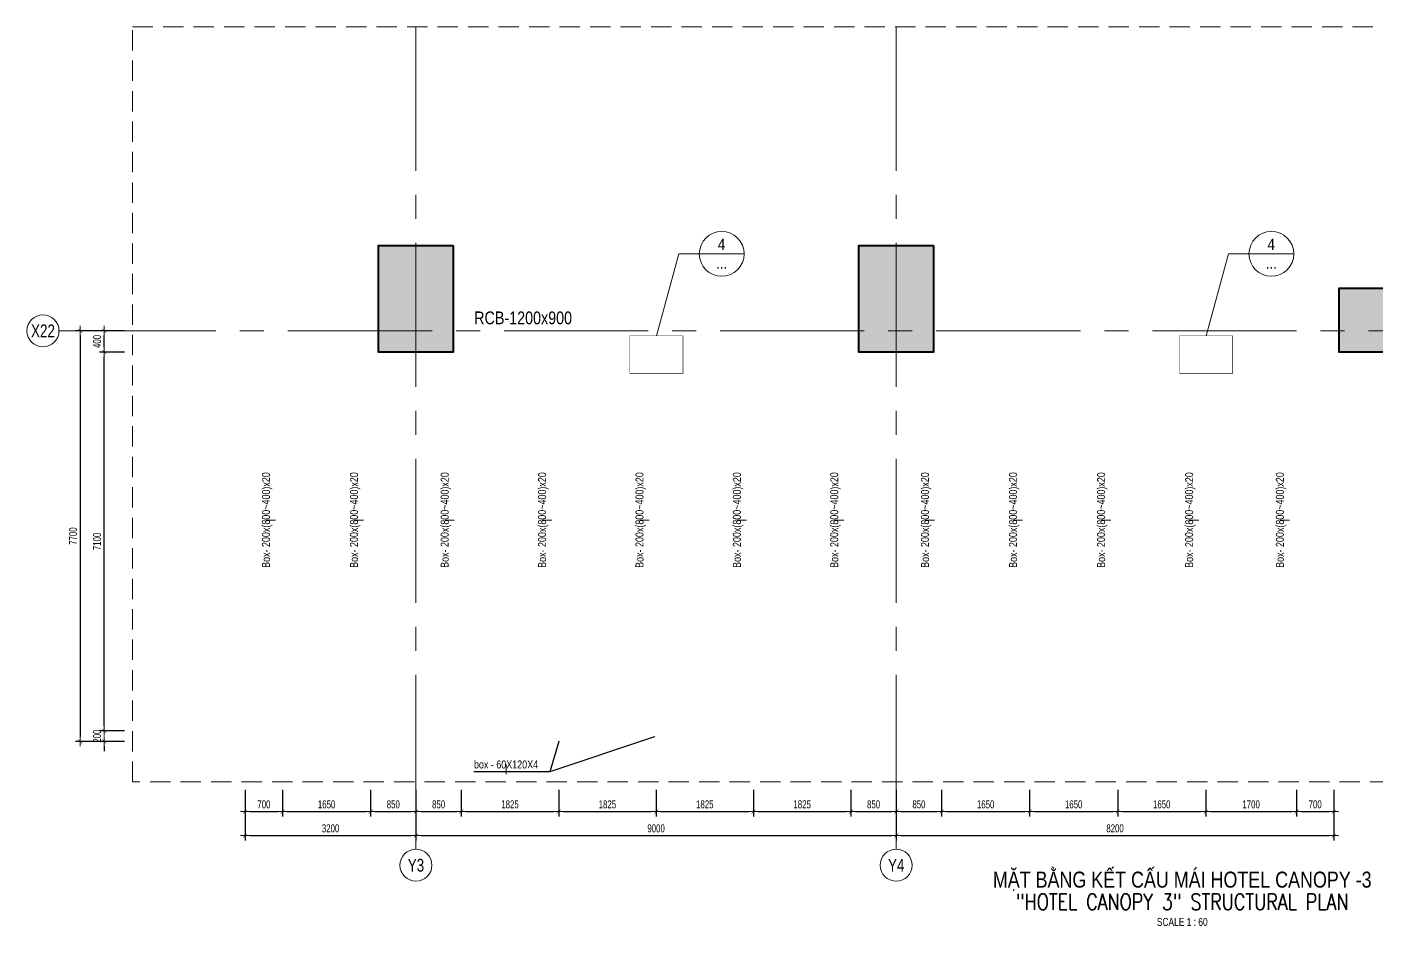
# Model space of a CAD drawing. Header units: millimetres. Extents: x -179076 to 305601, y -18667 to 40015.
# Drawn here: x 171655 to 196934, y 7344 to 24202 of the extents above; entities that cross this region are included whole.
import ezdxf
from ezdxf.enums import TextEntityAlignment as Align

# ---------------------------------------------------------------- set-up
doc = ezdxf.new("R2010")
doc.units = ezdxf.units.MM
doc.header["$LTSCALE"] = 60
doc.linetypes.add('HIDDEN2', pattern=[4.7625, 3.175, -1.5875])
doc.linetypes.add('POD_Grid F2$0$CENTER2', pattern=[1.125, 0.75, -0.125, 0.125, -0.125])
doc.layers.get('0').update_dxf_attribs({"lineweight": 20})
doc.layers.get('Defpoints').update_dxf_attribs({"color": 151, "lineweight": 9})
for name, color, linetype, lineweight in [('$0$NDC_S_VN TEXT', 7, 'Continuous', 20), ('HT_2F_Col$0$NDC_S-COLUMN', 4, 'Continuous', 40), ('HT_2F_Col$0$NDC_S_HATCH COLUMN AND WALL', 251, 'Continuous', 13), ('NDC_S-ANNO', 7, 'Continuous', 20), ('NDC_S-TEXT-SYMB', 7, 'Continuous', 20), ('NDC_S_ANNO', 7, 'Continuous', 20), ('NDC_S_DIM', 1, 'Continuous', 15), ('NDC_S_ENG TITLE', 3, 'Continuous', 20), ('NDC_S_HIDDEN', 8, 'HIDDEN2', 13), ('NDC_S_TEXT SYMBOL', 7, 'Continuous', 20), ('NDC_S_THIN LINE', 8, 'Continuous', 9), ('NDC_S_VN TEXT', 7, 'Continuous', 20), ('NDC_S_VN TITLE', 6, 'Continuous', 35), ('POD_Grid F2$0$NDC_S_AXIS', 5, 'POD_Grid F2$0$CENTER2', 13), ('POD_Grid F2$0$NDC_S_SYMBOL', 1, 'Continuous', 15), ('POD_Grid F2$0$NDC_S_TEXT SYMBOL', 7, 'Continuous', 20)]:
    doc.layers.add(name, color=color, linetype=linetype, lineweight=lineweight)
doc.styles.add('ARIAL', font='arial.ttf', dxfattribs={"width": 0.8})
doc.styles.add('NDC_ANNO', font='', dxfattribs={"width": 0.8})
doc.styles.add('NDC_ARIAL', font='arial.ttf', dxfattribs={"width": 0.85})
doc.styles.add('NDC_DIM', font='', dxfattribs={"width": 0.75})
doc.styles.add('NDC_EN TXT', font='romans.shx', dxfattribs={"width": 0.8})
doc.styles.add('NDC_VIE TXT', font='arial.ttf', dxfattribs={"width": 0.8})
doc.styles.add('POD_Grid F2$0$NDC_ANNO', font='', dxfattribs={"width": 0.8})
doc.styles.get('NDC_ANNO').set_extended_font_data('Dotum')
doc.styles.get('NDC_DIM').set_extended_font_data('Dotum')
doc.styles.get('POD_Grid F2$0$NDC_ANNO').set_extended_font_data('Dotum')
doc.dimstyles.new('NDC_dim_60', dxfattribs={"dimscale": 60, "dimtxt": 2.5, "dimasz": 1.5, "dimexe": 1.5, "dimexo": 2.5, "dimgap": 1, "dimtad": 1, "dimdec": 0, "dimzin": 0, "dimdsep": 46, "dimtxsty": 'NDC_DIM', "dimblk": 'DIMMARK', "dimcen": 0.09, "dimdle": 1.2, "dimclrd": 1, "dimclre": 1, "dimclrt": 3, "dimadec": 0, "dimazin": 0, "dimtfac": 1, "dimtdec": 0, "dimtix": 1, "dimtofl": 0, "dimtmove": 0, "dimatfit": 3, "dimfxl": 8, "dimfxlon": 1, "dimtolj": 1, "dimtzin": 0, "dimarcsym": 0})
doc.dimstyles.new('NDC_dim_iso', dxfattribs={"dimtxt": 2.5, "dimasz": 1, "dimexe": 1.5, "dimexo": 2.5, "dimgap": 1, "dimtad": 1, "dimdec": 0, "dimzin": 0, "dimdsep": 46, "dimtxsty": 'NDC_DIM', "dimblk": 'DIMMARK', "dimcen": 0.09, "dimdle": 1.2, "dimclrd": 1, "dimclre": 1, "dimclrt": 3, "dimadec": 0, "dimazin": 0, "dimtfac": 1, "dimtdec": 0, "dimtix": 1, "dimtofl": 0, "dimtmove": 0, "dimatfit": 3, "dimfxl": 8, "dimfxlon": 1, "dimtolj": 1, "dimtzin": 0, "dimarcsym": 0})

# ---------------------------------------------------------------- blocks, each defined once
blk = doc.blocks.new('*U255')
at = {"layer": 'POD_Grid F2$0$NDC_S_SYMBOL'}
blk.add_line((-5, 0), (-9, 0), dxfattribs=at)
blk.add_circle((0, 0), 5, dxfattribs=at)
at = {"layer": 'POD_Grid F2$0$NDC_S_TEXT SYMBOL', "color": 7, "style": 'POD_Grid F2$0$NDC_ANNO', "width": 0.8}
blk.add_attdef('GRID', text='', height=4, rotation=90, dxfattribs=at).set_placement((0, 0), align=Align.MIDDLE)
blk = doc.blocks.new('*U212')
at = {"layer": 'POD_Grid F2$0$NDC_S_SYMBOL'}
blk.add_line((0, 5), (0, 9), dxfattribs=at)
blk.add_circle((0, 0), 5, dxfattribs=at)
at = {"layer": 'POD_Grid F2$0$NDC_S_TEXT SYMBOL', "color": 7, "style": 'POD_Grid F2$0$NDC_ANNO', "width": 0.8}
blk.add_attdef('GRID', text='', height=4, dxfattribs=at).set_placement((0, 0), align=Align.MIDDLE)
blk = doc.blocks.new('HT_2F_Col$0$cot')
at = {"layer": 'HT_2F_Col$0$NDC_S_HATCH COLUMN AND WALL', "ltscale": 0.005}
h = blk.add_hatch(color=256, dxfattribs=at)
h.dxf.hatch_style = 1
h.paths.add_polyline_path([(-0.5, 0.5), (0.5, 0.5), (0.5, -0.5), (-0.5, -0.5)])
at = {"layer": 'HT_2F_Col$0$NDC_S-COLUMN', "ltscale": 0.005}
blk.add_lwpolyline([(-0.5, 0.5), (0.5, 0.5), (0.5, -0.5), (-0.5, -0.5)], close=True, dxfattribs=at)
blk = doc.blocks.new('A$Ced26a07e')
at = {"layer": 'POD_Grid F2$0$NDC_S_AXIS', "ltscale": 60}
for p, q in [((800, -25149), (800, 703)), ((-4897, -9700), (10412, -9700)), ((-4897, -18700), (10412, -18700))]:
    blk.add_line(p, q, dxfattribs=at)
at = {"yscale": 1400}
for p, xscale in [((600, -700), 1200), ((200, -9700), 2000), ((200, -18700), 2000)]:
    blk.add_blockref('HT_2F_Col$0$cot', p, dxfattribs=dict(at, xscale=xscale))
at = {"layer": 'POD_Grid F2$0$NDC_S_AXIS', "xscale": 60, "yscale": 60, "zscale": 60}
for p, values in [((10821, -9700), {'GRID': 'Y4'}), ((10821, -18700), {'GRID': 'Y3'})]:
    blk.add_blockref('*U255', p, dxfattribs=at).add_auto_attribs(values)
at = {"layer": 'POD_Grid F2$0$NDC_S_AXIS'}
ref = blk.add_blockref('*U212', (800, -25689), dxfattribs=dict(at, xscale=60, yscale=60, zscale=60))
ref.add_attrib('GRID', 'X22', dxfattribs={"layer": 'POD_Grid F2$0$NDC_S_TEXT SYMBOL', "color": 7, "height": 240, "rotation": 90, "style": 'POD_Grid F2$0$NDC_ANNO', "width": 0.8}).set_placement((800, -25689), align=Align.MIDDLE)
blk = doc.blocks.new('Drawing name_symbol')
at = {"layer": 'NDC_S_ENG TITLE', "style": 'NDC_EN TXT', "width": 0.8}
blk.add_attdef('SECTDET1', text='', height=5, dxfattribs=at).set_placement((0, 1.01), align=Align.CENTER)
at = {"layer": 'NDC_S_TEXT SYMBOL', "lineweight": 25, "style": 'NDC_ANNO', "width": 0.8}
blk.add_attdef('SSCALE', text='', height=2.5, dxfattribs=at).set_placement((0, -4), align=Align.CENTER)
at = {"layer": 'NDC_S_VN TITLE', "style": 'NDC_VIE TXT', "width": 0.8}
blk.add_attdef('SECTDET2', text='', height=5, dxfattribs=at).set_placement((0, 7.97), align=Align.CENTER)
blk = doc.blocks.new('DIMMARK')
at = {"layer": 'NDC_S_DIM', "color": 1}
blk.add_line((-1.5, 0), (1, 0), dxfattribs=at)
at = {"layer": 'NDC_S_DIM', "color": 2, "const_width": 0.1}
blk.add_lwpolyline([(-0.42, -0.42), (0.42, 0.42)], dxfattribs=at)
blk = doc.blocks.new('*D544')
at = {"layer": 'Defpoints', "color": 0, "ltscale": 60, "transparency": 16777216}
for p in [(175744, 10047), (176444, 10047), (176444, 9490)]:
    blk.add_point(p, dxfattribs=at)
at = {"layer": 'NDC_S_DIM', "color": 1, "lineweight": -2, "ltscale": 60, "transparency": 16777216}
for p, q in [((175744, 9897), (175744, 9400)), ((176444, 9897), (176444, 9400)), ((175834, 9490), (176354, 9490))]:
    blk.add_line(p, q, dxfattribs=at)
at = {"layer": 'NDC_S_DIM', "color": 1, "lineweight": -2, "ltscale": 60, "transparency": 16777216, "xscale": 90, "yscale": 90, "zscale": 90, "rotation": 180}
blk.add_blockref('DIMMARK', (175744, 9490), dxfattribs=at)
at = {"layer": 'NDC_S_DIM', "color": 1, "lineweight": -2, "ltscale": 60, "transparency": 16777216, "xscale": 90, "yscale": 90, "zscale": 90}
blk.add_blockref('DIMMARK', (176444, 9490), dxfattribs=at)
at = {"layer": 'NDC_S_DIM', "color": 3, "ltscale": 60, "transparency": 16777216, "insert": (176094, 9625), "char_height": 150, "attachment_point": 5, "style": 'NDC_DIM'}
blk.add_mtext('\\A1;700', dxfattribs=at)
blk = doc.blocks.new('*D545')
at = {"layer": 'Defpoints', "color": 0, "ltscale": 60, "transparency": 16777216}
for p in [(176444, 10047), (178094, 10047), (178094, 9490)]:
    blk.add_point(p, dxfattribs=at)
at = {"layer": 'NDC_S_DIM', "color": 1, "lineweight": -2, "ltscale": 60, "transparency": 16777216}
for p, q in [((176444, 9897), (176444, 9400)), ((178094, 9897), (178094, 9400)), ((176534, 9490), (178004, 9490))]:
    blk.add_line(p, q, dxfattribs=at)
at = {"layer": 'NDC_S_DIM', "color": 1, "lineweight": -2, "ltscale": 60, "transparency": 16777216, "xscale": 90, "yscale": 90, "zscale": 90, "rotation": 180}
blk.add_blockref('DIMMARK', (176444, 9490), dxfattribs=at)
at = {"layer": 'NDC_S_DIM', "color": 1, "lineweight": -2, "ltscale": 60, "transparency": 16777216, "xscale": 90, "yscale": 90, "zscale": 90}
blk.add_blockref('DIMMARK', (178094, 9490), dxfattribs=at)
at = {"layer": 'NDC_S_DIM', "color": 3, "ltscale": 60, "transparency": 16777216, "insert": (177269, 9625), "char_height": 150, "attachment_point": 5, "style": 'NDC_DIM'}
blk.add_mtext('\\A1;1650', dxfattribs=at)
blk = doc.blocks.new('*D546')
at = {"layer": 'Defpoints', "color": 0, "ltscale": 60, "transparency": 16777216}
for p in [(178094, 10047), (178944, 10047), (178944, 9490)]:
    blk.add_point(p, dxfattribs=at)
at = {"layer": 'NDC_S_DIM', "color": 1, "lineweight": -2, "ltscale": 60, "transparency": 16777216}
for p, q in [((178094, 9897), (178094, 9400)), ((178944, 9897), (178944, 9400)), ((178184, 9490), (178854, 9490))]:
    blk.add_line(p, q, dxfattribs=at)
at = {"layer": 'NDC_S_DIM', "color": 1, "lineweight": -2, "ltscale": 60, "transparency": 16777216, "xscale": 90, "yscale": 90, "zscale": 90, "rotation": 180}
blk.add_blockref('DIMMARK', (178094, 9490), dxfattribs=at)
at = {"layer": 'NDC_S_DIM', "color": 1, "lineweight": -2, "ltscale": 60, "transparency": 16777216, "xscale": 90, "yscale": 90, "zscale": 90}
blk.add_blockref('DIMMARK', (178944, 9490), dxfattribs=at)
at = {"layer": 'NDC_S_DIM', "color": 3, "ltscale": 60, "transparency": 16777216, "insert": (178519, 9625), "char_height": 150, "attachment_point": 5, "style": 'NDC_DIM'}
blk.add_mtext('\\A1;850', dxfattribs=at)
blk = doc.blocks.new('*D547')
at = {"layer": 'Defpoints', "color": 0, "ltscale": 60, "transparency": 16777216}
for p in [(178944, 10047), (179794, 10047), (179794, 9490)]:
    blk.add_point(p, dxfattribs=at)
at = {"layer": 'NDC_S_DIM', "color": 1, "lineweight": -2, "ltscale": 60, "transparency": 16777216}
for p, q in [((178944, 9897), (178944, 9400)), ((179794, 9897), (179794, 9400)), ((179034, 9490), (179704, 9490))]:
    blk.add_line(p, q, dxfattribs=at)
at = {"layer": 'NDC_S_DIM', "color": 1, "lineweight": -2, "ltscale": 60, "transparency": 16777216, "xscale": 90, "yscale": 90, "zscale": 90, "rotation": 180}
blk.add_blockref('DIMMARK', (178944, 9490), dxfattribs=at)
at = {"layer": 'NDC_S_DIM', "color": 1, "lineweight": -2, "ltscale": 60, "transparency": 16777216, "xscale": 90, "yscale": 90, "zscale": 90}
blk.add_blockref('DIMMARK', (179794, 9490), dxfattribs=at)
at = {"layer": 'NDC_S_DIM', "color": 3, "ltscale": 60, "transparency": 16777216, "insert": (179369, 9625), "char_height": 150, "attachment_point": 5, "style": 'NDC_DIM'}
blk.add_mtext('\\A1;850', dxfattribs=at)
blk = doc.blocks.new('*D548')
at = {"layer": 'Defpoints', "color": 0, "ltscale": 60, "transparency": 16777216}
for p in [(179794, 10047), (181619, 10047), (181619, 9490)]:
    blk.add_point(p, dxfattribs=at)
at = {"layer": 'NDC_S_DIM', "color": 1, "lineweight": -2, "ltscale": 60, "transparency": 16777216}
for p, q in [((179794, 9897), (179794, 9400)), ((181619, 9897), (181619, 9400)), ((179884, 9490), (181529, 9490))]:
    blk.add_line(p, q, dxfattribs=at)
at = {"layer": 'NDC_S_DIM', "color": 1, "lineweight": -2, "ltscale": 60, "transparency": 16777216, "xscale": 90, "yscale": 90, "zscale": 90, "rotation": 180}
blk.add_blockref('DIMMARK', (179794, 9490), dxfattribs=at)
at = {"layer": 'NDC_S_DIM', "color": 1, "lineweight": -2, "ltscale": 60, "transparency": 16777216, "xscale": 90, "yscale": 90, "zscale": 90}
blk.add_blockref('DIMMARK', (181619, 9490), dxfattribs=at)
at = {"layer": 'NDC_S_DIM', "color": 3, "ltscale": 60, "transparency": 16777216, "insert": (180706, 9625), "char_height": 150, "attachment_point": 5, "style": 'NDC_DIM'}
blk.add_mtext('\\A1;1825', dxfattribs=at)
blk = doc.blocks.new('*D549')
at = {"layer": 'Defpoints', "color": 0, "ltscale": 60, "transparency": 16777216}
for p in [(181619, 10047), (183444, 10047), (183444, 9490)]:
    blk.add_point(p, dxfattribs=at)
at = {"layer": 'NDC_S_DIM', "color": 1, "lineweight": -2, "ltscale": 60, "transparency": 16777216}
for p, q in [((181619, 9897), (181619, 9400)), ((183444, 9897), (183444, 9400)), ((181709, 9490), (183354, 9490))]:
    blk.add_line(p, q, dxfattribs=at)
at = {"layer": 'NDC_S_DIM', "color": 1, "lineweight": -2, "ltscale": 60, "transparency": 16777216, "xscale": 90, "yscale": 90, "zscale": 90, "rotation": 180}
blk.add_blockref('DIMMARK', (181619, 9490), dxfattribs=at)
at = {"layer": 'NDC_S_DIM', "color": 1, "lineweight": -2, "ltscale": 60, "transparency": 16777216, "xscale": 90, "yscale": 90, "zscale": 90}
blk.add_blockref('DIMMARK', (183444, 9490), dxfattribs=at)
at = {"layer": 'NDC_S_DIM', "color": 3, "ltscale": 60, "transparency": 16777216, "insert": (182531, 9625), "char_height": 150, "attachment_point": 5, "style": 'NDC_DIM'}
blk.add_mtext('\\A1;1825', dxfattribs=at)
blk = doc.blocks.new('*D550')
at = {"layer": 'Defpoints', "color": 0, "ltscale": 60, "transparency": 16777216}
for p in [(183444, 10047), (185269, 10047), (185269, 9490)]:
    blk.add_point(p, dxfattribs=at)
at = {"layer": 'NDC_S_DIM', "color": 1, "lineweight": -2, "ltscale": 60, "transparency": 16777216}
for p, q in [((183444, 9897), (183444, 9400)), ((185269, 9897), (185269, 9400)), ((183534, 9490), (185179, 9490))]:
    blk.add_line(p, q, dxfattribs=at)
at = {"layer": 'NDC_S_DIM', "color": 1, "lineweight": -2, "ltscale": 60, "transparency": 16777216, "xscale": 90, "yscale": 90, "zscale": 90, "rotation": 180}
blk.add_blockref('DIMMARK', (183444, 9490), dxfattribs=at)
at = {"layer": 'NDC_S_DIM', "color": 1, "lineweight": -2, "ltscale": 60, "transparency": 16777216, "xscale": 90, "yscale": 90, "zscale": 90}
blk.add_blockref('DIMMARK', (185269, 9490), dxfattribs=at)
at = {"layer": 'NDC_S_DIM', "color": 3, "ltscale": 60, "transparency": 16777216, "insert": (184356, 9625), "char_height": 150, "attachment_point": 5, "style": 'NDC_DIM'}
blk.add_mtext('\\A1;1825', dxfattribs=at)
blk = doc.blocks.new('*D551')
at = {"layer": 'Defpoints', "color": 0, "ltscale": 60, "transparency": 16777216}
for p in [(185269, 10047), (187094, 10047), (187094, 9490)]:
    blk.add_point(p, dxfattribs=at)
at = {"layer": 'NDC_S_DIM', "color": 1, "lineweight": -2, "ltscale": 60, "transparency": 16777216}
for p, q in [((185269, 9897), (185269, 9400)), ((187094, 9897), (187094, 9400)), ((185359, 9490), (187004, 9490))]:
    blk.add_line(p, q, dxfattribs=at)
at = {"layer": 'NDC_S_DIM', "color": 1, "lineweight": -2, "ltscale": 60, "transparency": 16777216, "xscale": 90, "yscale": 90, "zscale": 90, "rotation": 180}
blk.add_blockref('DIMMARK', (185269, 9490), dxfattribs=at)
at = {"layer": 'NDC_S_DIM', "color": 1, "lineweight": -2, "ltscale": 60, "transparency": 16777216, "xscale": 90, "yscale": 90, "zscale": 90}
blk.add_blockref('DIMMARK', (187094, 9490), dxfattribs=at)
at = {"layer": 'NDC_S_DIM', "color": 3, "ltscale": 60, "transparency": 16777216, "insert": (186181, 9625), "char_height": 150, "attachment_point": 5, "style": 'NDC_DIM'}
blk.add_mtext('\\A1;1825', dxfattribs=at)
blk = doc.blocks.new('*D552')
at = {"layer": 'Defpoints', "color": 0, "ltscale": 60, "transparency": 16777216}
for p in [(187094, 10047), (187944, 10047), (187944, 9490)]:
    blk.add_point(p, dxfattribs=at)
at = {"layer": 'NDC_S_DIM', "color": 1, "lineweight": -2, "ltscale": 60, "transparency": 16777216}
for p, q in [((187094, 9897), (187094, 9400)), ((187944, 9897), (187944, 9400)), ((187184, 9490), (187854, 9490))]:
    blk.add_line(p, q, dxfattribs=at)
at = {"layer": 'NDC_S_DIM', "color": 1, "lineweight": -2, "ltscale": 60, "transparency": 16777216, "xscale": 90, "yscale": 90, "zscale": 90, "rotation": 180}
blk.add_blockref('DIMMARK', (187094, 9490), dxfattribs=at)
at = {"layer": 'NDC_S_DIM', "color": 1, "lineweight": -2, "ltscale": 60, "transparency": 16777216, "xscale": 90, "yscale": 90, "zscale": 90}
blk.add_blockref('DIMMARK', (187944, 9490), dxfattribs=at)
at = {"layer": 'NDC_S_DIM', "color": 3, "ltscale": 60, "transparency": 16777216, "insert": (187519, 9625), "char_height": 150, "attachment_point": 5, "style": 'NDC_DIM'}
blk.add_mtext('\\A1;850', dxfattribs=at)
blk = doc.blocks.new('*D553')
at = {"layer": 'Defpoints', "color": 0, "ltscale": 60, "transparency": 16777216}
for p in [(187944, 10047), (188794, 10047), (188794, 9490)]:
    blk.add_point(p, dxfattribs=at)
at = {"layer": 'NDC_S_DIM', "color": 1, "lineweight": -2, "ltscale": 60, "transparency": 16777216}
for p, q in [((187944, 9897), (187944, 9400)), ((188794, 9897), (188794, 9400)), ((188034, 9490), (188704, 9490))]:
    blk.add_line(p, q, dxfattribs=at)
at = {"layer": 'NDC_S_DIM', "color": 1, "lineweight": -2, "ltscale": 60, "transparency": 16777216, "xscale": 90, "yscale": 90, "zscale": 90, "rotation": 180}
blk.add_blockref('DIMMARK', (187944, 9490), dxfattribs=at)
at = {"layer": 'NDC_S_DIM', "color": 1, "lineweight": -2, "ltscale": 60, "transparency": 16777216, "xscale": 90, "yscale": 90, "zscale": 90}
blk.add_blockref('DIMMARK', (188794, 9490), dxfattribs=at)
at = {"layer": 'NDC_S_DIM', "color": 3, "ltscale": 60, "transparency": 16777216, "insert": (188369, 9625), "char_height": 150, "attachment_point": 5, "style": 'NDC_DIM'}
blk.add_mtext('\\A1;850', dxfattribs=at)
blk = doc.blocks.new('*D554')
at = {"layer": 'Defpoints', "color": 0, "ltscale": 60, "transparency": 16777216}
for p in [(188794, 10047), (190444, 10047), (190444, 9490)]:
    blk.add_point(p, dxfattribs=at)
at = {"layer": 'NDC_S_DIM', "color": 1, "lineweight": -2, "ltscale": 60, "transparency": 16777216}
for p, q in [((188794, 9897), (188794, 9400)), ((190444, 9897), (190444, 9400)), ((188884, 9490), (190354, 9490))]:
    blk.add_line(p, q, dxfattribs=at)
at = {"layer": 'NDC_S_DIM', "color": 1, "lineweight": -2, "ltscale": 60, "transparency": 16777216, "xscale": 90, "yscale": 90, "zscale": 90, "rotation": 180}
blk.add_blockref('DIMMARK', (188794, 9490), dxfattribs=at)
at = {"layer": 'NDC_S_DIM', "color": 1, "lineweight": -2, "ltscale": 60, "transparency": 16777216, "xscale": 90, "yscale": 90, "zscale": 90}
blk.add_blockref('DIMMARK', (190444, 9490), dxfattribs=at)
at = {"layer": 'NDC_S_DIM', "color": 3, "ltscale": 60, "transparency": 16777216, "insert": (189619, 9625), "char_height": 150, "attachment_point": 5, "style": 'NDC_DIM'}
blk.add_mtext('\\A1;1650', dxfattribs=at)
blk = doc.blocks.new('*D555')
at = {"layer": 'Defpoints', "color": 0, "ltscale": 60, "transparency": 16777216}
for p in [(190444, 10047), (192094, 10047), (192094, 9490)]:
    blk.add_point(p, dxfattribs=at)
at = {"layer": 'NDC_S_DIM', "color": 1, "lineweight": -2, "ltscale": 60, "transparency": 16777216}
for p, q in [((190444, 9897), (190444, 9400)), ((192094, 9897), (192094, 9400)), ((190534, 9490), (192004, 9490))]:
    blk.add_line(p, q, dxfattribs=at)
at = {"layer": 'NDC_S_DIM', "color": 1, "lineweight": -2, "ltscale": 60, "transparency": 16777216, "xscale": 90, "yscale": 90, "zscale": 90, "rotation": 180}
blk.add_blockref('DIMMARK', (190444, 9490), dxfattribs=at)
at = {"layer": 'NDC_S_DIM', "color": 1, "lineweight": -2, "ltscale": 60, "transparency": 16777216, "xscale": 90, "yscale": 90, "zscale": 90}
blk.add_blockref('DIMMARK', (192094, 9490), dxfattribs=at)
at = {"layer": 'NDC_S_DIM', "color": 3, "ltscale": 60, "transparency": 16777216, "insert": (191269, 9625), "char_height": 150, "attachment_point": 5, "style": 'NDC_DIM'}
blk.add_mtext('\\A1;1650', dxfattribs=at)
blk = doc.blocks.new('*D556')
at = {"layer": 'Defpoints', "color": 0, "ltscale": 60, "transparency": 16777216}
for p in [(192094, 10047), (193744, 10047), (193744, 9490)]:
    blk.add_point(p, dxfattribs=at)
at = {"layer": 'NDC_S_DIM', "color": 1, "lineweight": -2, "ltscale": 60, "transparency": 16777216}
for p, q in [((192094, 9897), (192094, 9400)), ((193744, 9897), (193744, 9400)), ((192184, 9490), (193654, 9490))]:
    blk.add_line(p, q, dxfattribs=at)
at = {"layer": 'NDC_S_DIM', "color": 1, "lineweight": -2, "ltscale": 60, "transparency": 16777216, "xscale": 90, "yscale": 90, "zscale": 90, "rotation": 180}
blk.add_blockref('DIMMARK', (192094, 9490), dxfattribs=at)
at = {"layer": 'NDC_S_DIM', "color": 1, "lineweight": -2, "ltscale": 60, "transparency": 16777216, "xscale": 90, "yscale": 90, "zscale": 90}
blk.add_blockref('DIMMARK', (193744, 9490), dxfattribs=at)
at = {"layer": 'NDC_S_DIM', "color": 3, "ltscale": 60, "transparency": 16777216, "insert": (192919, 9625), "char_height": 150, "attachment_point": 5, "style": 'NDC_DIM'}
blk.add_mtext('\\A1;1650', dxfattribs=at)
blk = doc.blocks.new('*D557')
at = {"layer": 'Defpoints', "color": 0, "ltscale": 60, "transparency": 16777216}
for p in [(193744, 10047), (195444, 10047), (195444, 9490)]:
    blk.add_point(p, dxfattribs=at)
at = {"layer": 'NDC_S_DIM', "color": 1, "lineweight": -2, "ltscale": 60, "transparency": 16777216}
for p, q in [((193744, 9897), (193744, 9400)), ((195444, 9897), (195444, 9400)), ((193834, 9490), (195354, 9490))]:
    blk.add_line(p, q, dxfattribs=at)
at = {"layer": 'NDC_S_DIM', "color": 1, "lineweight": -2, "ltscale": 60, "transparency": 16777216, "xscale": 90, "yscale": 90, "zscale": 90, "rotation": 180}
blk.add_blockref('DIMMARK', (193744, 9490), dxfattribs=at)
at = {"layer": 'NDC_S_DIM', "color": 1, "lineweight": -2, "ltscale": 60, "transparency": 16777216, "xscale": 90, "yscale": 90, "zscale": 90}
blk.add_blockref('DIMMARK', (195444, 9490), dxfattribs=at)
at = {"layer": 'NDC_S_DIM', "color": 3, "ltscale": 60, "transparency": 16777216, "insert": (194594, 9625), "char_height": 150, "attachment_point": 5, "style": 'NDC_DIM'}
blk.add_mtext('\\A1;1700', dxfattribs=at)
blk = doc.blocks.new('*D558')
at = {"layer": 'Defpoints', "color": 0, "ltscale": 60, "transparency": 16777216}
for p in [(195444, 10047), (196144, 10047), (196144, 9490)]:
    blk.add_point(p, dxfattribs=at)
at = {"layer": 'NDC_S_DIM', "color": 1, "lineweight": -2, "ltscale": 60, "transparency": 16777216}
for p, q in [((195444, 9897), (195444, 9400)), ((196144, 9897), (196144, 9400)), ((195534, 9490), (196054, 9490))]:
    blk.add_line(p, q, dxfattribs=at)
at = {"layer": 'NDC_S_DIM', "color": 1, "lineweight": -2, "ltscale": 60, "transparency": 16777216, "xscale": 90, "yscale": 90, "zscale": 90, "rotation": 180}
blk.add_blockref('DIMMARK', (195444, 9490), dxfattribs=at)
at = {"layer": 'NDC_S_DIM', "color": 1, "lineweight": -2, "ltscale": 60, "transparency": 16777216, "xscale": 90, "yscale": 90, "zscale": 90}
blk.add_blockref('DIMMARK', (196144, 9490), dxfattribs=at)
at = {"layer": 'NDC_S_DIM', "color": 3, "ltscale": 60, "transparency": 16777216, "insert": (195794, 9625), "char_height": 150, "attachment_point": 5, "style": 'NDC_DIM'}
blk.add_mtext('\\A1;700', dxfattribs=at)
blk = doc.blocks.new('*D559')
at = {"layer": 'Defpoints', "color": 0, "ltscale": 60, "transparency": 16777216}
for p in [(175744, 10047), (178944, 10047), (178944, 9040)]:
    blk.add_point(p, dxfattribs=at)
at = {"layer": 'NDC_S_DIM', "color": 1, "lineweight": -2, "ltscale": 60, "transparency": 16777216}
for p, q in [((175744, 9520), (175744, 8950)), ((178944, 9520), (178944, 8950)), ((175834, 9040), (178854, 9040))]:
    blk.add_line(p, q, dxfattribs=at)
at = {"layer": 'NDC_S_DIM', "color": 1, "lineweight": -2, "ltscale": 60, "transparency": 16777216, "xscale": 90, "yscale": 90, "zscale": 90, "rotation": 180}
blk.add_blockref('DIMMARK', (175744, 9040), dxfattribs=at)
at = {"layer": 'NDC_S_DIM', "color": 1, "lineweight": -2, "ltscale": 60, "transparency": 16777216, "xscale": 90, "yscale": 90, "zscale": 90}
blk.add_blockref('DIMMARK', (178944, 9040), dxfattribs=at)
at = {"layer": 'NDC_S_DIM', "color": 3, "ltscale": 60, "transparency": 16777216, "insert": (177344, 9175), "char_height": 150, "attachment_point": 5, "style": 'NDC_DIM'}
blk.add_mtext('\\A1;3200', dxfattribs=at)
blk = doc.blocks.new('*D560')
at = {"layer": 'Defpoints', "color": 0, "ltscale": 60, "transparency": 16777216}
for p in [(178944, 10047), (187944, 10047), (187944, 9040)]:
    blk.add_point(p, dxfattribs=at)
at = {"layer": 'NDC_S_DIM', "color": 1, "lineweight": -2, "ltscale": 60, "transparency": 16777216}
for p, q in [((178944, 9520), (178944, 8950)), ((187944, 9520), (187944, 8950)), ((179034, 9040), (187854, 9040))]:
    blk.add_line(p, q, dxfattribs=at)
at = {"layer": 'NDC_S_DIM', "color": 1, "lineweight": -2, "ltscale": 60, "transparency": 16777216, "xscale": 90, "yscale": 90, "zscale": 90, "rotation": 180}
blk.add_blockref('DIMMARK', (178944, 9040), dxfattribs=at)
at = {"layer": 'NDC_S_DIM', "color": 1, "lineweight": -2, "ltscale": 60, "transparency": 16777216, "xscale": 90, "yscale": 90, "zscale": 90}
blk.add_blockref('DIMMARK', (187944, 9040), dxfattribs=at)
at = {"layer": 'NDC_S_DIM', "color": 3, "ltscale": 60, "transparency": 16777216, "insert": (183444, 9175), "char_height": 150, "attachment_point": 5, "style": 'NDC_DIM'}
blk.add_mtext('\\A1;9000', dxfattribs=at)
blk = doc.blocks.new('*D561')
at = {"layer": 'Defpoints', "color": 0, "ltscale": 60, "transparency": 16777216}
for p in [(187944, 10047), (196144, 10047), (196144, 9040)]:
    blk.add_point(p, dxfattribs=at)
at = {"layer": 'NDC_S_DIM', "color": 1, "lineweight": -2, "ltscale": 60, "transparency": 16777216}
for p, q in [((187944, 9520), (187944, 8950)), ((196144, 9520), (196144, 8950)), ((188034, 9040), (196054, 9040))]:
    blk.add_line(p, q, dxfattribs=at)
at = {"layer": 'NDC_S_DIM', "color": 1, "lineweight": -2, "ltscale": 60, "transparency": 16777216, "xscale": 90, "yscale": 90, "zscale": 90, "rotation": 180}
blk.add_blockref('DIMMARK', (187944, 9040), dxfattribs=at)
at = {"layer": 'NDC_S_DIM', "color": 1, "lineweight": -2, "ltscale": 60, "transparency": 16777216, "xscale": 90, "yscale": 90, "zscale": 90}
blk.add_blockref('DIMMARK', (196144, 9040), dxfattribs=at)
at = {"layer": 'NDC_S_DIM', "color": 3, "ltscale": 60, "transparency": 16777216, "insert": (192044, 9175), "char_height": 150, "attachment_point": 5, "style": 'NDC_DIM'}
blk.add_mtext('\\A1;8200', dxfattribs=at)
blk = doc.blocks.new('*D562')
at = {"layer": 'Defpoints', "color": 0, "ltscale": 60, "transparency": 16777216}
for p in [(173103, 11005), (173635, 11005), (173635, 10805)]:
    blk.add_point(p, dxfattribs=at)
at = {"layer": 'NDC_S_DIM', "color": 1, "lineweight": -2, "ltscale": 60, "transparency": 16777216}
for p, q in [((173103, 11095), (173103, 11185)), ((173485, 11005), (173013, 11005)), ((173485, 10805), (173013, 10805)), ((173103, 10715), (173103, 10625))]:
    blk.add_line(p, q, dxfattribs=at)
at = {"layer": 'NDC_S_DIM', "color": 1, "lineweight": -2, "ltscale": 60, "transparency": 16777216, "xscale": 90, "yscale": 90, "zscale": 90}
for p, rotation in [((173103, 11005), 270), ((173103, 10805), 90)]:
    blk.add_blockref('DIMMARK', p, dxfattribs=dict(at, rotation=rotation))
at = {"layer": 'NDC_S_DIM', "color": 3, "ltscale": 60, "transparency": 16777216, "insert": (172968, 10905), "char_height": 150, "attachment_point": 5, "rotation": 90, "style": 'NDC_DIM'}
blk.add_mtext('\\A1;200', dxfattribs=at)
blk = doc.blocks.new('*D563')
at = {"layer": 'Defpoints', "color": 0, "ltscale": 60, "transparency": 16777216}
for p in [(173103, 18105), (173635, 18105), (173635, 11005)]:
    blk.add_point(p, dxfattribs=at)
at = {"layer": 'NDC_S_DIM', "color": 1, "lineweight": -2, "ltscale": 60, "transparency": 16777216}
for p, q in [((173485, 18105), (173013, 18105)), ((173103, 11095), (173103, 18015)), ((173485, 11005), (173013, 11005))]:
    blk.add_line(p, q, dxfattribs=at)
at = {"layer": 'NDC_S_DIM', "color": 1, "lineweight": -2, "ltscale": 60, "transparency": 16777216, "xscale": 90, "yscale": 90, "zscale": 90}
for p, rotation in [((173103, 18105), 90), ((173103, 11005), 270)]:
    blk.add_blockref('DIMMARK', p, dxfattribs=dict(at, rotation=rotation))
at = {"layer": 'NDC_S_DIM', "color": 3, "ltscale": 60, "transparency": 16777216, "insert": (172968, 14555), "char_height": 150, "attachment_point": 5, "rotation": 90, "style": 'NDC_DIM'}
blk.add_mtext('\\A1;7100', dxfattribs=at)
blk = doc.blocks.new('*D564')
at = {"layer": 'Defpoints', "color": 0, "ltscale": 60, "transparency": 16777216}
for p in [(173103, 18505), (173635, 18505), (173635, 18105)]:
    blk.add_point(p, dxfattribs=at)
at = {"layer": 'NDC_S_DIM', "color": 1, "lineweight": -2, "ltscale": 60, "transparency": 16777216}
for p, q in [((173485, 18505), (173013, 18505)), ((173103, 18195), (173103, 18415)), ((173485, 18105), (173013, 18105))]:
    blk.add_line(p, q, dxfattribs=at)
at = {"layer": 'NDC_S_DIM', "color": 1, "lineweight": -2, "ltscale": 60, "transparency": 16777216, "xscale": 90, "yscale": 90, "zscale": 90}
for p, rotation in [((173103, 18505), 90), ((173103, 18105), 270)]:
    blk.add_blockref('DIMMARK', p, dxfattribs=dict(at, rotation=rotation))
at = {"layer": 'NDC_S_DIM', "color": 3, "ltscale": 60, "transparency": 16777216, "insert": (172968, 18305), "char_height": 150, "attachment_point": 5, "rotation": 90, "style": 'NDC_DIM'}
blk.add_mtext('\\A1;400', dxfattribs=at)
blk = doc.blocks.new('*D565')
at = {"layer": 'Defpoints', "color": 0, "ltscale": 60, "transparency": 16777216}
for p in [(173635, 18505), (172653, 10805), (173635, 10805)]:
    blk.add_point(p, dxfattribs=at)
at = {"layer": 'NDC_S_DIM', "color": 1, "lineweight": -2, "ltscale": 60, "transparency": 16777216}
for p, q in [((173133, 18505), (172563, 18505)), ((172653, 18415), (172653, 10895)), ((173133, 10805), (172563, 10805))]:
    blk.add_line(p, q, dxfattribs=at)
at = {"layer": 'NDC_S_DIM', "color": 1, "lineweight": -2, "ltscale": 60, "transparency": 16777216, "xscale": 90, "yscale": 90, "zscale": 90}
for p, rotation in [((172653, 18505), 90), ((172653, 10805), 270)]:
    blk.add_blockref('DIMMARK', p, dxfattribs=dict(at, rotation=rotation))
at = {"layer": 'NDC_S_DIM', "color": 3, "ltscale": 60, "transparency": 16777216, "insert": (172518, 14655), "char_height": 150, "attachment_point": 5, "rotation": 90, "style": 'NDC_DIM'}
blk.add_mtext('\\A1;7700', dxfattribs=at)
blk = doc.blocks.new('MARK4')
at = {"layer": 'NDC_S_ANNO'}
blk.add_line((-5, 0), (5, 0), dxfattribs=at)
blk.add_circle((0, 0), 5, dxfattribs=at)
blk = doc.blocks.new('*U205')
at = {"layer": 'NDC_S_ANNO', "ltscale": 0.8, "style": 'ARIAL', "width": 0.8}
blk.add_attdef('TEN', text='', height=2.5, dxfattribs=at).set_placement((0, 3), align=Align.MIDDLE_CENTER)
at = {"layer": 'NDC_S_ANNO', "ltscale": 0.8, "style": 'ARIAL', "width": 0.8, "flags": 1}
blk.add_attdef('CHU_THICH', text='', height=2.5, dxfattribs=at).set_placement((0, 0), align=Align.MIDDLE_CENTER)
at = {"layer": 'Defpoints'}
blk.add_leader([(0, 0), (0, 3)], dimstyle='NDC_dim_iso', override={"dimgap": 0.625, "dimtad": 0}, dxfattribs=at)

msp = doc.modelspace()

# ---------------------------------------------------------------- linework, layer by layer
at = {"layer": 'NDC_S-ANNO'}
for points in [[(183449.4, 18411.2), (183872.6, 19947.7), (184253.8, 19947.7)], [(193749.4, 18411.2), (194172.6, 19947.7), (194553.8, 19947.7)]]:
    msp.add_lwpolyline(points, dxfattribs=at)
at = {"layer": 'NDC_S-ANNO', "linetype": 'HIDDEN2', "const_width": 10, "elevation": 400}
for points in [[(183947.3, 18411.2), (182951.5, 18411.2), (182951.5, 17708.9), (183947.3, 17708.9)], [(194247.3, 18411.2), (193251.5, 18411.2), (193251.5, 17708.9), (194247.3, 17708.9)]]:
    msp.add_lwpolyline(points, close=True, dxfattribs=at)
at = {"layer": 'NDC_S_HIDDEN', "ltscale": 2}
msp.add_lwpolyline([(173634.7, 24201.8), (198346.2, 24201.8), (198346.2, 10046.8), (173634.7, 10046.8)], close=True, dxfattribs=at)

# ---------------------------------------------------------------- block references
at = {"layer": '$0$NDC_S_VN TEXT', "xscale": 60, "yscale": 60, "zscale": 60}
for p, rotation, values in [((176312.3, 14956.4), 89.98968353860162, {'TEN': 'Box- 200x(800~400)x20'}), ((177962.3, 14956.4), 89.98968353860162, {'TEN': 'Box- 200x(800~400)x20'}), ((179662.3, 14956.4), 89.98968353860162, {'TEN': 'Box- 200x(800~400)x20'}), ((181487.3, 14956.4), 89.98968353860162, {'TEN': 'Box- 200x(800~400)x20'}), ((183312.3, 14956.4), 89.98968353860162, {'TEN': 'Box- 200x(800~400)x20'}), ((185137.3, 14956.4), 89.98968353860162, {'TEN': 'Box- 200x(800~400)x20'}), ((186962.3, 14956.4), 89.98968353860162, {'TEN': 'Box- 200x(800~400)x20'}), ((188662.3, 14956.4), 89.98968353860162, {'TEN': 'Box- 200x(800~400)x20'}), ((190312.3, 14956.4), 89.98968353860162, {'TEN': 'Box- 200x(800~400)x20'}), ((191962.3, 14956.4), 89.98968353860162, {'TEN': 'Box- 200x(800~400)x20'}), ((193612.3, 14956.4), 89.98968353860162, {'TEN': 'Box- 200x(800~400)x20'}), ((195312.3, 14956.4), 89.98968353860162, {'TEN': 'Box- 200x(800~400)x20'}), ((180631.5, 10193.6), 359.9896835386017, {'TEN': 'box - 60X120X4'})]:
    msp.add_blockref('*U205', p, dxfattribs=dict(at, rotation=rotation)).add_auto_attribs(values)
at = {"layer": 'NDC_S-ANNO', "xscale": -83.99999999999996, "yscale": 83.99999999999996, "zscale": 83.99999999999996}
for p in [(184673.8, 19947.7), (194973.8, 19947.7)]:
    msp.add_blockref('MARK4', p, dxfattribs=at)
at = {"layer": 'NDC_S_ANNO', "xscale": 60, "yscale": 60, "zscale": 60}
msp.add_blockref('Drawing name_symbol', (193303.2, 7586.4), dxfattribs=at).add_auto_attribs({'SECTDET1': '"HOTEL CANOPY 3" STRUCTURAL PLAN', 'SECTDET2': 'MẶT BẰNG KẾT CẤU MÁI HOTEL CANOPY -3', 'SSCALE': 'SCALE 1 : 60'})
at = {"layer": 'NDC_S_THIN LINE', "rotation": 270}
msp.add_blockref('A$Ced26a07e', (197643.6, 19305.2), dxfattribs=at)

# ---------------------------------------------------------------- texts
at = {"layer": 'NDC_S-TEXT-SYMB', "style": 'NDC_ARIAL', "width": 0.85}
for s, p in [('4', (184670.2, 20126.8)), ('4', (194970.2, 20126.8)), ('...', (184674, 19776.6)), ('...', (194974, 19776.6))]:
    msp.add_text(s, height=210, rotation=0.00002, dxfattribs=at).set_placement(p, align=Align.MIDDLE_CENTER)
at = {"layer": 'NDC_S_VN TEXT', "style": 'NDC_VIE TXT', "width": 0.8}
msp.add_text('RCB-1200x900', height=240, dxfattribs=at).set_placement((180035.2, 18867.2), align=Align.TOP_LEFT)

# ---------------------------------------------------------------- dimensions: what is measured, and where the dimension line sits
at = {"layer": 'NDC_S_DIM', "ltscale": 60}
for base, p1, p2, picture, middle in [((172652.8, 10805.2), (173634.7, 18505.2), (173634.7, 10805.2), '*D565', (172517.7, 14655.2)), ((173102.8, 11005.2), (173634.7, 10805.2), (173634.7, 11005.2), '*D562', (172967.7, 10905.2))]:
    dim = msp.add_linear_dim(base=base, p1=p1, p2=p2, angle=90, dimstyle='NDC_dim_60', dxfattribs=at)
    dim.commit()
    dim.dimension.update_dxf_attribs({"geometry": picture, "text_midpoint": middle})
for base, p1, p2, picture, middle in [((173102.8, 18505.2), (173634.7, 18105.2), (173634.7, 18505.2), '*D564', (172967.7, 18305.2)), ((173102.8, 18105.2), (173634.7, 11005.2), (173634.7, 18105.2), '*D563', (172967.7, 14555.2))]:
    dim = msp.add_linear_dim(base=base, p1=p1, p2=p2, angle=90, dimstyle='NDC_dim_60', override={"dimtmove": 1}, dxfattribs=at)
    dim.commit()
    dim.dimension.update_dxf_attribs({"geometry": picture, "text_midpoint": middle})
for base, p2, picture, middle in [((176443.6, 9489.8), (176443.6, 10046.8), '*D544', (176093.6, 9624.9)), ((178943.6, 9039.8), (178943.6, 10046.8), '*D559', (177343.6, 9174.9))]:
    dim = msp.add_linear_dim(base=base, p1=(175743.6, 10046.8), p2=p2, dimstyle='NDC_dim_60', dxfattribs=at)
    dim.commit()
    dim.dimension.update_dxf_attribs({"geometry": picture, "text_midpoint": middle})
for base, p1, p2, picture, middle in [((178093.6, 9489.8), (176443.6, 10046.8), (178093.6, 10046.8), '*D545', (177268.6, 9624.9)), ((178943.6, 9489.8), (178093.6, 10046.8), (178943.6, 10046.8), '*D546', (178518.6, 9624.9)), ((179793.6, 9489.8), (178943.6, 10046.8), (179793.6, 10046.8), '*D547', (179368.6, 9624.9)), ((187943.6, 9039.8), (178943.6, 10046.8), (187943.6, 10046.8), '*D560', (183443.6, 9174.9)), ((181618.6, 9489.8), (179793.6, 10046.8), (181618.6, 10046.8), '*D548', (180706.1, 9624.9)), ((183443.6, 9489.8), (181618.6, 10046.8), (183443.6, 10046.8), '*D549', (182531.1, 9624.9)), ((185268.6, 9489.8), (183443.6, 10046.8), (185268.6, 10046.8), '*D550', (184356.1, 9624.9)), ((187093.6, 9489.8), (185268.6, 10046.8), (187093.6, 10046.8), '*D551', (186181.1, 9624.9)), ((187943.6, 9489.8), (187093.6, 10046.8), (187943.6, 10046.8), '*D552', (187518.6, 9624.9)), ((188793.6, 9489.8), (187943.6, 10046.8), (188793.6, 10046.8), '*D553', (188368.6, 9624.9)), ((196143.6, 9039.8), (187943.6, 10046.8), (196143.6, 10046.8), '*D561', (192043.6, 9174.9)), ((190443.6, 9489.8), (188793.6, 10046.8), (190443.6, 10046.8), '*D554', (189618.6, 9624.9)), ((192093.6, 9489.8), (190443.6, 10046.8), (192093.6, 10046.8), '*D555', (191268.6, 9624.9)), ((193743.6, 9489.8), (192093.6, 10046.8), (193743.6, 10046.8), '*D556', (192918.6, 9624.9)), ((195443.6, 9489.8), (193743.6, 10046.8), (195443.6, 10046.8), '*D557', (194593.6, 9624.9)), ((196143.6, 9489.8), (195443.6, 10046.8), (196143.6, 10046.8), '*D558', (195793.6, 9624.9))]:
    dim = msp.add_linear_dim(base=base, p1=p1, p2=p2, dimstyle='NDC_dim_60', override={"dimtmove": 1}, dxfattribs=at)
    dim.commit()
    dim.dimension.update_dxf_attribs({"geometry": picture, "text_midpoint": middle})

# ---------------------------------------------------------------- leaders
for points in [[(183413.6, 10891.2), (181455.2, 10237.1), (180030.4, 10237.1)], [(181618.6, 10805.2), (181455.2, 10237.1), (180030.4, 10237.1)]]:
    msp.add_leader(points, dimstyle='NDC_dim_60', override={"dimtad": 0, "dimldrblk": 'DotSmall'}, dxfattribs=at)

doc.saveas('drawing.dxf')
